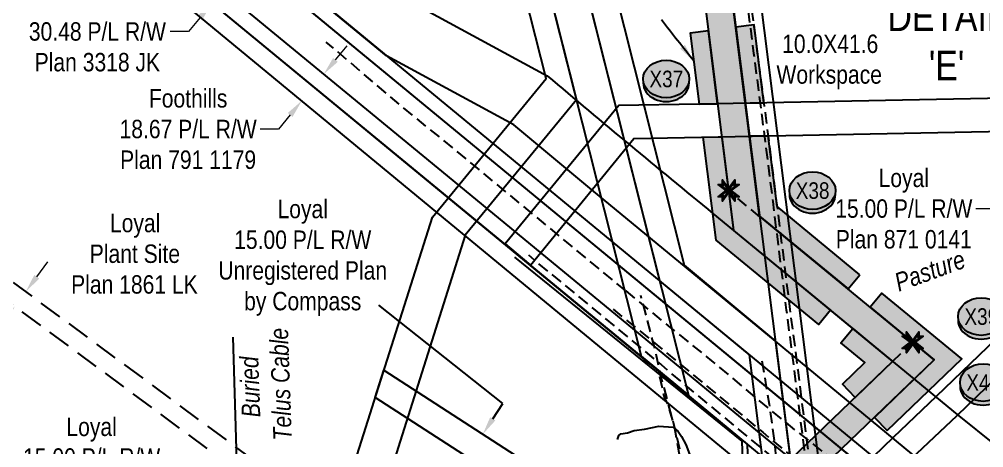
# Model space of a CAD drawing. Extents: x 675835 to 685285, y 5733153 to 5738077.
# Drawn here: x 676883 to 677407, y 5734166 to 5734399 of the extents above; entities that cross this region are included whole.
import ezdxf
from ezdxf.enums import TextEntityAlignment as Align

# ---------------------------------------------------------------- set-up
doc = ezdxf.new("R2010")
doc.units = 0
doc.header["$LTSCALE"] = 5
doc.header["$PDMODE"] = 34
doc.header["$PDSIZE"] = 0.03
for name, pattern in [('foc-FLOWLINE', [3.75, 2.5, -1.25]), ('foc-TIELINE', [1.875, 1.25, -0.625]), ('foc-TRAV', [1.875, 1.25, -0.625]), ('UG_PIPE', [1.875, 1.25, -0.625])]:
    doc.linetypes.add(name, pattern=pattern)
doc.layers.get('Defpoints').update_dxf_attribs({"color": 9})
for name, color, linetype in [('AS-FENCE', 48, 'foc-FENCE'), ('AS-PIPE-UG', 44, 'UG_PIPE'), ('AS-TELUS', 224, 'foc-TEL'), ('C-FLOWLINE', 13, 'foc-FLOWLINE'), ('C-RW', 13, 'Continuous'), ('DETAIL-T', 7, 'Continuous'), ('F-RW', 190, 'Continuous'), ('L-MON', 1, 'Continuous'), ('L-TIE', 7, 'foc-TIELINE'), ('P-CROSSINGS', 250, 'Continuous'), ('P-PROPOSED', 10, 'Continuous'), ('P-PROPOSED-H', 21, 'Continuous'), ('P-TEMP-H', 41, 'Continuous'), ('P-TEMP_WORKSPACE', 46, 'Continuous'), ('P-TRAV', 4, 'foc-TRAV')]:
    doc.layers.add(name, color=color, linetype=linetype)
for name, color, linetype, lineweight in [('C-FLOWLINE-T', 13, 'Continuous', 9), ('C-RW-T', 13, 'Continuous', 9), ('F-RW-T', 190, 'Continuous', 9), ('P-TEMP-T5', 46, 'Continuous', 18), ('T-TEXT', 48, 'Continuous', 18)]:
    doc.layers.add(name, color=color, linetype=linetype, lineweight=lineweight)
doc.styles.add('80CG', font='ARIALN.TTF', dxfattribs={"height": 10})
doc.styles.add('80L', font='ARIALN.TTF', dxfattribs={"height": 10})
doc.styles.add('80LS', font='ARIALNI.TTF', dxfattribs={"height": 10})
doc.styles.add('Crossing', font='ARIALN.TTF', dxfattribs={"height": 10})
doc.styles.add('foc-LtypeFont', font='ARIALN.TTF', dxfattribs={"height": 7.35})
doc.linetypes.add('foc-FENCE', pattern='A,10,-1,["X",foc-LtypeFont,S=0.2,R=0,X=-0.625,Y=-0.75],-1.24', length=12.24)
doc.linetypes.add('foc-TEL', pattern='A,2,-1,["T",foc-LtypeFont,S=0.2,R=0,X=-0.425,Y=-0.75],-1.24,8', length=12.24)
doc.dimstyles.new('Compass 5 000', dxfattribs={"dimscale": 5, "dimtxt": 9, "dimasz": 2, "dimexe": 0.2, "dimexo": 0.0625, "dimgap": 0.5, "dimtad": 0, "dimtih": 1, "dimtoh": 1, "dimzin": 0, "dimdsep": 46, "dimtxsty": '80CG', "dimcen": 0.1, "dimse1": 1, "dimse2": 1, "dimclrd": 256, "dimclrt": 256, "dimaunit": 1, "dimadec": 4, "dimazin": 0, "dimtfac": 0.06, "dimtofl": 0, "dimtmove": 0, "dimatfit": 1, "dimfxl": 0.2, "dimtolj": 1, "dimtzin": 0, "dimlwd": -1, "dimarcsym": 0})

# ---------------------------------------------------------------- blocks, each defined once
blk = doc.blocks.new('*D400')
at = {"layer": 'C-RW-T', "transparency": 16777216}
for p, q in [((677412.87, 5734295.79), (677402.87, 5734295.79)), ((677441.52, 5734266), (677412.87, 5734295.79)), ((677465.83, 5734240.72), (677472.77, 5734233.52))]:
    blk.add_line(p, q, dxfattribs=at)
at = {"layer": 'C-RW-T', "linetype": 'Continuous', "transparency": 16777216}
for points in [[(677442.73, 5734267.16), (677440.32, 5734264.84), (677448.46, 5734258.79)], [(677467.03, 5734241.88), (677464.63, 5734239.57), (677458.9, 5734247.93)]]:
    blk.add_solid(points, dxfattribs=at)
at = {"layer": 'Defpoints', "color": 0, "linetype": 'Continuous', "transparency": 16777216}
for p in [(677448.46, 5734258.79), (677422.35, 5734233.69), (677432.8, 5734222.83)]:
    blk.add_point(p, dxfattribs=at)
at = {"layer": 'C-RW-T', "linetype": 'Continuous', "transparency": 16777216, "insert": (677363.78, 5734295.79), "char_height": 10, "attachment_point": 5, "style": '80CG'}
blk.add_mtext('\\A1;Loyal\\P15.00 P/L R/W\\PPlan 871 0141', dxfattribs=at)
blk = doc.blocks.new('*D414')
at = {"layer": 'Defpoints', "color": 0, "transparency": 16777216}
for p in [(677029.93, 5734384.34), (677018.05, 5734369.91), (677048.71, 5734368.87)]:
    blk.add_point(p, dxfattribs=at)
at = {"layer": 'F-RW-T', "transparency": 16777216}
for p, q in [((677055.07, 5734376.59), (677061.42, 5734384.31)), ((677030.48, 5734346.72), (677024.12, 5734339)), ((677024.12, 5734339), (677014.12, 5734339))]:
    blk.add_line(p, q, dxfattribs=at)
for points in [[(677053.78, 5734377.65), (677056.36, 5734375.53), (677048.71, 5734368.87)], [(677029.19, 5734347.78), (677031.76, 5734345.66), (677036.83, 5734354.44)]]:
    blk.add_solid(points, dxfattribs=at)
at = {"layer": 'F-RW-T', "transparency": 16777216, "insert": (676975.04, 5734339), "char_height": 10, "attachment_point": 5, "style": '80CG'}
blk.add_mtext('\\A1;Foothills\\P18.67 P/L R/W\\PPlan 791 1179', dxfattribs=at)
blk = doc.blocks.new('*D418')
at = {"layer": 'Defpoints', "color": 0, "transparency": 16777216}
for p in [(676992.06, 5734443.52), (677007.32, 5734430.95), (676972.68, 5734419.99)]:
    blk.add_point(p, dxfattribs=at)
at = {"layer": 'F-RW-T', "transparency": 16777216}
for p, q in [((677013.68, 5734438.67), (677020.04, 5734446.39)), ((676981.59, 5734399.7), (676975.24, 5734391.98)), ((676975.24, 5734391.98), (676965.24, 5734391.98))]:
    blk.add_line(p, q, dxfattribs=at)
for points in [[(677012.39, 5734439.73), (677014.97, 5734437.61), (677007.32, 5734430.95)], [(676980.31, 5734400.76), (676982.88, 5734398.64), (676987.95, 5734407.42)]]:
    blk.add_solid(points, dxfattribs=at)
at = {"layer": 'F-RW-T', "transparency": 16777216, "insert": (676925.76, 5734391.98), "char_height": 10, "attachment_point": 5, "style": '80CG'}
blk.add_mtext('\\A1;Nova\\P30.48 P/L R/W\\PPlan 3318 JK', dxfattribs=at)
blk = doc.blocks.new('*D485')
at = {"layer": 'C-FLOWLINE-T', "transparency": 16777216}
for p, q in [((676892.82, 5734258.8), (676898.77, 5734266.85)), ((676874.96, 5734234.63), (676869.02, 5734226.59)), ((676869.02, 5734226.59), (676859.02, 5734226.59))]:
    blk.add_line(p, q, dxfattribs=at)
for points in [[(676891.48, 5734259.79), (676894.16, 5734257.81), (676886.88, 5734250.76)], [(676873.62, 5734235.62), (676876.3, 5734233.64), (676880.9, 5734242.67)]]:
    blk.add_solid(points, dxfattribs=at)
at = {"layer": 'Defpoints', "color": 0, "transparency": 16777216}
for p in [(676844, 5734282.45), (676838.02, 5734274.36), (676886.88, 5734250.76)]:
    blk.add_point(p, dxfattribs=at)
at = {"layer": 'C-FLOWLINE-T', "transparency": 16777216, "insert": (676804.02, 5734226.59), "char_height": 10, "attachment_point": 5, "style": '80CG'}
blk.add_mtext('\\A1;Loyal\\P10.06 Flow Line R/W', dxfattribs=at)
blk = doc.blocks.new('xing2')
h = blk.add_hatch(color=50)
h.dxf.hatch_style = 1
edge = h.paths.add_edge_path()
edge.add_ellipse((0, 0), major_axis=(-12.5, 0), ratio=0.816297, start_angle=0, end_angle=360)
h = blk.add_hatch(color=250)
h.dxf.hatch_style = 1
edge = h.paths.add_edge_path()
edge.add_ellipse((0, -2.05), major_axis=(-12.5, 0), ratio=0.816297, start_angle=0, end_angle=180)
edge.add_line((12.5, -2.05), (12.5, 0))
edge.add_ellipse((0, 0), major_axis=(-12.5, 0), ratio=0.816297, start_angle=0, end_angle=180, ccw=False)
edge.add_line((-12.5, 0), (-12.5, -2.05))
at = {"color": 250}
blk.add_ellipse((0, 0), major_axis=(-12.5, 0), ratio=0.816297, dxfattribs=at)
blk.add_ellipse((0, -2.05), major_axis=(-12.5, 0), ratio=0.816297, start_param=0, end_param=3.141593, dxfattribs=at)
at = {"color": 250, "style": 'Crossing'}
blk.add_attdef('CROSSING', text='', height=9, dxfattribs=at).set_placement((0.09, 0.02), align=Align.MIDDLE_CENTER)
at = {"color": 250, "style": 'Crossing', "flags": 1}
for tag, p in [('OWNER', (0.09, -12.49)), ('DESCRIPTION', (0.09, -25.77)), ('LOCATION', (0.09, -39.3)), ('DWG_REF', (0.09, -52.84))]:
    blk.add_attdef(tag, text='', height=9, dxfattribs=at).set_placement(p, align=Align.MIDDLE_CENTER)
blk = doc.blocks.new('TEMP')
h = blk.add_hatch(color=255)
h.dxf.hatch_style = 1
h.paths.add_polyline_path([(0, 0.25), (-0.67, 1.15), (-0.67, 0.67), (-1.15, 0.67), (-0.25, 0), (-1.15, -0.67), (-0.67, -0.67), (-0.67, -1.15), (0, -0.25), (0.67, -1.15), (0.67, -0.67), (1.15, -0.67), (0.25, 0), (1.15, 0.67), (0.67, 0.67), (0.67, 1.15)])
h.paths.add_polyline_path([(0.57, 0.85), (0.57, 0.57), (0.85, 0.57), (0.08, 0), (0.85, -0.57), (0.57, -0.57), (0.57, -0.85), (0, -0.08), (-0.57, -0.85), (-0.57, -0.57), (-0.85, -0.57), (-0.08, 0), (-0.85, 0.57), (-0.57, 0.57), (-0.57, 0.85), (0, 0.08)], flags=16)
h = blk.add_hatch(color=1)
h.dxf.hatch_style = 1
h.paths.add_polyline_path([(0, 0.08), (-0.57, 0.85), (-0.57, 0.57), (-0.85, 0.57), (-0.08, 0), (-0.85, -0.57), (-0.57, -0.57), (-0.57, -0.85), (0, -0.08), (0.57, -0.85), (0.57, -0.57), (0.85, -0.57), (0.08, 0), (0.85, 0.57), (0.57, 0.57), (0.57, 0.85)])
at = {"color": 1}
for p, q in [((-0.08, 0), (0.08, 0)), ((0, 0.08), (0, -0.08))]:
    blk.add_line(p, q, dxfattribs=at)
at = {"color": 255, "flags": 128}
blk.add_lwpolyline([(-0.25, 0), (-1.15, 0.67), (-0.67, 0.67), (-0.67, 1.15), (0, 0.25), (0.67, 1.15), (0.67, 0.67), (1.15, 0.67), (0.25, 0), (1.15, -0.67), (0.67, -0.67), (0.67, -1.15), (0, -0.25), (-0.67, -1.15), (-0.67, -0.67), (-1.15, -0.67)], close=True, dxfattribs=at)
at = {"color": 1, "flags": 128}
blk.add_lwpolyline([(-0.08, 0), (-0.85, 0.57), (-0.57, 0.57), (-0.57, 0.85), (0, 0.08), (0.57, 0.85), (0.57, 0.57), (0.85, 0.57), (0.08, 0), (0.85, -0.57), (0.57, -0.57), (0.57, -0.85), (0, -0.08), (-0.57, -0.85), (-0.57, -0.57), (-0.85, -0.57)], close=True, dxfattribs=at)

msp = doc.modelspace()

# ---------------------------------------------------------------- hatches: boundary and pattern name
at = {"layer": 'P-PROPOSED-H'}
h = msp.add_hatch(color=256, dxfattribs=at)
h.dxf.hatch_style = 1
h.paths.add_polyline_path([(677203.004, 5734826.027), (677271.346, 5734283.963), (677357.715, 5734212.782), (677250.888, 5734110.26), (677254.677, 5734001.663), (677269.684, 5734001.663), (677266.11, 5734104.082), (677380.262, 5734213.634), (677285.481, 5734291.748), (677216.179, 5734841.424), (676852.812, 5734830.594), (676822.958, 5734829.596), (676821.956, 5734859.574), (676806.967, 5734859.073), (676808.47, 5734814.106), (676853.188, 5734815.601)])
at = {"layer": 'P-TEMP-H'}
h = msp.add_hatch(color=256, dxfattribs=at)
h.dxf.hatch_style = 1
h.paths.add_polyline_path([(677262.673, 5734352.756), (677257.67, 5734392.434), (677247.75, 5734391.184), (677252.621, 5734352.555)])
h = msp.add_hatch(color=256, dxfattribs=at)
h.dxf.hatch_style = 1
h.paths.add_polyline_path([(677287.803, 5734353.257), (677282.468, 5734395.562), (677272.549, 5734394.311), (677277.75, 5734353.057)])
h = msp.add_hatch(color=256, dxfattribs=at)
h.dxf.hatch_style = 1
h.paths.add_polyline_path([(677264.937, 5734334.801), (677271.346, 5734283.963), (677323.944, 5734240.614), (677317.586, 5734232.899), (677261.923, 5734278.773), (677254.885, 5734334.6)])
h = msp.add_hatch(color=256, dxfattribs=at)
h.dxf.hatch_style = 1
h.paths.add_polyline_path([(677339.841, 5734259.903), (677294.904, 5734296.938), (677290.067, 5734335.302), (677280.015, 5734335.101), (677285.481, 5734291.748), (677333.483, 5734252.188)])
h = msp.add_hatch(color=256, dxfattribs=at)
h.dxf.hatch_style = 1
h.paths.add_polyline_path([(677354.72, 5734175.27), (677395.294, 5734214.202), (677351.9, 5734249.965), (677345.542, 5734242.249), (677380.262, 5734213.634), (677347.797, 5734182.484)])
h = msp.add_hatch(color=256, dxfattribs=at)
h.dxf.hatch_style = 1
h.paths.add_polyline_path([(677336.003, 5734230.676), (677357.715, 5734212.782), (677337.416, 5734193.301), (677330.493, 5734200.515), (677342.683, 5734212.214), (677329.645, 5734222.96)])

# ---------------------------------------------------------------- linework, layer by layer
at = {"layer": 'AS-FENCE', "flags": 128}
for points in [[(677152.302, 5734269.553), (677275.84, 5734169.523), (677279.116, 5734077.623), (677424.124, 5734078.6)], [(677221.999, 5734213.391), (677225.006, 5734210.954)]]:
    msp.add_lwpolyline(points, dxfattribs=at)
at = {"layer": 'AS-PIPE-UG', "flags": 128}
for points in [[(677331.194, 5734045.261), (677321.927, 5734066.45), (677318.549, 5734095.314), (677315.549, 5734117.213), (677311.195, 5734152.652), (677309.919, 5734163.912), (677304.391, 5734207.846), (677300.113, 5734240.773), (677292.732, 5734299.777), (677286.827, 5734346.213), (677282.403, 5734380.032), (677278.947, 5734406.564), (677275.077, 5734439.674), (677273.461, 5734451.047), (677273.346, 5734451.087), (677269.166, 5734487.653), (677263.518, 5734531.834), (677259.547, 5734565.754), (677252.513, 5734614.169), (677249.107, 5734640.611), (677243.349, 5734688.564), (677240.426, 5734711.784), (677236.778, 5734736.974), (677229.66, 5734791.511), (677226.331, 5734822.44), (677221.945, 5734855.579), (677217.092, 5734902.801), (677209.874, 5734961.92), (677203.646, 5735003.101), (677199.917, 5735032.518), (677189.376, 5735117.63), (677182.675, 5735169.129), (677178.022, 5735206.732), (677162.932, 5735326.296), (677157.353, 5735369.025), (677148.016, 5735446.12), (677140.683, 5735500.973), (677132.244, 5735567.727), (677120.453, 5735661.657), (677119.076, 5735675.645)], [(677333.027, 5734046.062), (677323.879, 5734066.978), (677320.534, 5734095.566), (677317.533, 5734117.47), (677313.182, 5734152.886), (677311.905, 5734164.149), (677306.375, 5734208.099), (677302.097, 5734241.026), (677294.717, 5734300.027), (677288.811, 5734346.469), (677284.387, 5734380.291), (677280.932, 5734406.809), (677277.061, 5734439.931), (677275.269, 5734452.543), (677275.19, 5734452.57), (677271.152, 5734487.893), (677265.504, 5734532.077), (677261.531, 5734566.014), (677254.495, 5734614.44), (677251.092, 5734640.858), (677245.334, 5734688.808), (677242.408, 5734712.052), (677238.76, 5734737.246), (677231.647, 5734791.747), (677228.317, 5734822.678), (677223.932, 5734855.812), (677219.08, 5734903.024), (677211.856, 5734962.191), (677205.628, 5735003.376), (677201.902, 5735032.766), (677191.36, 5735117.882), (677184.66, 5735169.381), (677180.007, 5735206.98), (677164.916, 5735326.55), (677159.338, 5735369.274), (677150, 5735446.372), (677142.667, 5735501.231), (677134.229, 5735567.978), (677122.441, 5735661.879), (677121.067, 5735675.841)], [(677212.742, 5734251.235), (677180.794, 5734277.632), (677140.83, 5734310.612), (677119.688, 5734328.144), (677089.844, 5734352.33), (677050.035, 5734386.315)], [(677397.073, 5734052.974), (677385.264, 5734067.561), (677376.589, 5734077.943), (677363.948, 5734095.328), (677343.568, 5734115.713), (677327.872, 5734131.885), (677307.371, 5734148.544), (677248.493, 5734197.218), (677217.14, 5734223.511), (677192.946, 5734243.432), (677160.016, 5734270.533)], [(677212.742, 5734251.235), (677236.854, 5734231.34), (677259.379, 5734213.216), (677284.963, 5734191.784), (677304.488, 5734175.747), (677315.592, 5734167.085), (677343.821, 5734144.428), (677346.674, 5734141.49), (677359.388, 5734131.099), (677372.971, 5734118.071), (677385.142, 5734106.62), (677392.713, 5734099.253), (677393.853, 5734089.355), (677397.723, 5734078.952)], [(677263.782, 5733975.861), (677265.167, 5733977.125), (677271.034, 5733982.57), (677279.403, 5733991.237), (677282.766, 5733993.985), (677283.163, 5733996.28), (677282.393, 5734006.217), (677282.182, 5734021.123), (677281.592, 5734031.045), (677281.68, 5734039.551), (677281.005, 5734047.919), (677279.923, 5734069.252), (677277.773, 5734072.19), (677273.734, 5734080.285), (677266.487, 5734090.544), (677260.781, 5734097.674), (677254.91, 5734115.555), (677250.574, 5734131.661), (677246.475, 5734147.603), (677242.454, 5734163.647), (677238.675, 5734179.681), (677231.857, 5734205.066), (677228.007, 5734222.014), (677220.968, 5734248.631)], [(677205.857, 5734241.27), (677241.989, 5734211.705), (677263.102, 5734194.339), (677287.159, 5734174.45), (677305.895, 5734158.744), (677337.504, 5734133.116), (677353.238, 5734119.982), (677356.494, 5734116.52), (677373.862, 5734100.607), (677387.493, 5734088.335), (677391.353, 5734079.558)], [(677286.749, 5734213.228), (677290.595, 5734189.57), (677293.528, 5734169.099), (677295.035, 5734151.492), (677298.413, 5734130.265), (677302.612, 5734100.041), (677306.04, 5734075.231)], [(677231.1, 5734204.667), (677233.736, 5734192.968), (677235.728, 5734189.207), (677238.864, 5734178.307), (677241.536, 5734163.378), (677250.501, 5734134.699), (677256.2, 5734111.581), (677260.852, 5734098.207), (677263.455, 5734094.919), (677265.441, 5734091.822), (677272.815, 5734082.965), (677274.888, 5734080.615), (677280.117, 5734066.087), (677280.884, 5734051.519), (677281.373, 5734038.408), (677282.254, 5734016.629), (677282.772, 5734009.443), (677282.787, 5734003.999), (677283.038, 5734000.754), (677282.567, 5733993.196), (677278.907, 5733989.641), (677274.858, 5733986.125), (677271.146, 5733981.06), (677267.118, 5733977.451), (677264.647, 5733975.358)]]:
    msp.add_lwpolyline(points, dxfattribs=at)
at = {"layer": 'AS-TELUS', "flags": 128}
for points in [[(677029.798, 5734075.304), (677027.772, 5734153.034), (677001.734, 5734153.034), (676999.485, 5734225.976)], [(677208.323, 5734170.395), (677208.936, 5734172.644), (677209.998, 5734173.53), (677213.741, 5734174.094), (677217.356, 5734175.284), (677222.87, 5734176.015), (677230.743, 5734177.646), (677238.436, 5734177.144), (677241.275, 5734174.735), (677243.048, 5734172.075), (677245.305, 5734167.724), (677247.287, 5734162.563), (677249.85, 5734156.269), (677252.31, 5734148.936), (677254.715, 5734142.248), (677257.068, 5734134.18), (677261.132, 5734122.806), (677264.793, 5734112.442), (677272.272, 5734089.181), (677275.61, 5734079.707), (677286.505, 5734073.565), (677291.615, 5734072.228), (677299.473, 5734070.813), (677312.504, 5734067.992), (677322.268, 5734069.423), (677340.919, 5734069.97), (677368.373, 5734070.489), (677397.318, 5734073.612)]]:
    msp.add_lwpolyline(points, dxfattribs=at)
at = {"layer": 'C-RW'}
for p, q in [((677145.945, 5734190.085), (677078.7, 5734243.394)), ((677140.514, 5734181.688), (677145.945, 5734190.085))]:
    msp.add_line(p, q, dxfattribs=at)
msp.add_lwpolyline([(677212.402, 5734871.331), (677312.424, 5734078.105), (677316.493, 5734045.832), (677242.883, 5734021.114), (677247.734, 5734006.67), (677333.172, 5734035.359), (677327.541, 5734080.012), (677227.702, 5734871.786)], close=True, dxfattribs=at)
at = {"layer": 'C-RW', "flags": 128}
for points in [[(677073.159, 5734115.573), (677054.023, 5734121.655), (677107.714, 5734291.155), (677169.589, 5734366.523), (677042.679, 5734866.267), (677056.598, 5734866.695), (677185.912, 5734354.889), (677125.566, 5734281.345), (677073.159, 5734115.573)], [(677246.994, 5734194.314), (677077.171, 5734867.307), (677056.598, 5734866.695), (677221.088, 5734215.757)], [(677688.837, 5733964.559), (677304.163, 5734023.815), (677279.896, 5734216.408), (677231.281, 5734256.628), (677077.171, 5734867.307), (677092.545, 5734867.765), (677244.453, 5734265.165), (677294.054, 5734223.781), (677317.612, 5734036.944), (677688.302, 5733979.765)], [(676915.434, 5734467.3), (676865.642, 5734466.34), (676879.933, 5734072.917), (677282.039, 5734077.779), (677278.902, 5734167.94), (677221.088, 5734215.757)], [(677282.039, 5734077.779), (677295.689, 5734090.868), (677303.539, 5734098.51), (677309.187, 5734103.824), (677330.9, 5734124.628), (677358.55, 5734151.221), (677392.83, 5734183.574), (677489.301, 5734276.691), (677478.83, 5734287.432), (677381.301, 5734193.833), (677358.02, 5734171.49), (677347.12, 5734161.029), (677341.59, 5734155.721), (677325.764, 5734140.533), (677319.424, 5734134.449), (677312.008, 5734127.332), (677306.888, 5734122.418), (677293.694, 5734109.842), (677281.362, 5734097.917)], [(677081.38, 5734208.02), (677252.24, 5734097.528), (677261.188, 5734059.044), (677262.92, 5734017.715), (677242.418, 5733980.596), (677229.288, 5733987.848), (677247.757, 5734021.287), (677246.26, 5734057.014), (677239.003, 5734088.225), (677076.683, 5734193.194)]]:
    msp.add_lwpolyline(points, close=True, dxfattribs=at)
at = {"layer": 'C-RW'}
msp.add_solid([(677139.115, 5734182.593), (677141.914, 5734180.783), (677135.084, 5734173.29)], dxfattribs=at)
at = {"layer": 'F-RW', "flags": 128}
msp.add_lwpolyline([(677674.948, 5734361.146), (677446.027, 5734356.401), (677252.626, 5734352.544), (677209.04, 5734351.851), (677147.192, 5734276.635), (677161.1, 5734265.177), (677217.081, 5734333.834), (677675.811, 5734342.985)], close=True, dxfattribs=at)
at = {"layer": 'L-TIE'}
msp.add_line((677285.616, 5734291.403), (677268.747, 5734305.306), dxfattribs=at)
at = {"layer": 'P-TEMP_WORKSPACE', "flags": 128}
for points in [[(677262.673, 5734352.756), (677257.67, 5734392.434), (677247.75, 5734391.184), (677252.621, 5734352.555)], [(677287.803, 5734353.257), (677282.468, 5734395.562), (677272.549, 5734394.311), (677277.75, 5734353.057)], [(677264.937, 5734334.801), (677271.346, 5734283.963), (677323.944, 5734240.614), (677317.586, 5734232.899), (677261.923, 5734278.773), (677254.885, 5734334.6)], [(677339.841, 5734259.903), (677294.904, 5734296.938), (677290.067, 5734335.302), (677280.015, 5734335.101), (677285.481, 5734291.748), (677333.483, 5734252.188)], [(677336.003, 5734230.676), (677357.715, 5734212.782), (677337.416, 5734193.301), (677330.493, 5734200.515), (677342.683, 5734212.214), (677329.645, 5734222.96)]]:
    msp.add_lwpolyline(points, close=True, dxfattribs=at)
at = {"layer": 'P-TEMP_WORKSPACE'}
msp.add_lwpolyline([(677354.72, 5734175.27), (677395.294, 5734214.202), (677351.9, 5734249.965), (677345.542, 5734242.249), (677380.262, 5734213.634), (677347.797, 5734182.484)], close=True, dxfattribs=at)
at = {"layer": 'P-TRAV'}
msp.add_line((677357.715, 5734212.782), (677368.609, 5734223.238), dxfattribs=at)

# ---------------------------------------------------------------- block references
at = {"layer": 'L-MON', "color": 6, "xscale": 5.000000000000043, "yscale": 5.000000000000043, "zscale": 5.000000000000043}
for p in [(677268.612, 5734305.651), (677368.609, 5734223.238)]:
    msp.add_blockref('TEMP', p, dxfattribs=at)
at = {"layer": 'P-CROSSINGS', "color": 3}
for p, values in [((677234.704, 5734366.229), {'CROSSING': 'X37'}), ((677314.162, 5734305.618), {'CROSSING': 'X38'}), ((677405.776, 5734237.205), {'CROSSING': 'X39'}), ((677406.829, 5734201.366), {'CROSSING': 'X42'})]:
    msp.add_blockref('xing2', p, dxfattribs=at).add_auto_attribs(values)

# ---------------------------------------------------------------- texts
at = {"layer": 'C-RW', "char_height": 10, "attachment_point": 5, "style": '80CG'}
for s, insert in [('\\A1;Loyal\\P15.00 P/L R/W\\PUnregistered Plan\\Pby Compass', (677037.284, 5734269.118)), ('\\A1;Loyal\\P15.00 P/L R/W\\PPlan 891 0610', (676922.624, 5734160.592))]:
    msp.add_mtext(s, dxfattribs=dict(at, insert=insert))
at = {"layer": 'C-RW', "insert": (676911.003, 5734293.015), "char_height": 10, "attachment_point": 1, "style": '80L'}
msp.add_mtext_dynamic_manual_height_columns('\\pi21.571;Loyal\\P\\pi10.609;Plant Site\\P\\pi0.48997;Plan 1861 LK', width=68.87899, gutter_width=50, heights=[0], dxfattribs=at)
at = {"layer": 'DETAIL-T', "color": 3, "insert": (677387.011, 5734400.251), "char_height": 15.9971, "width": 78.07222, "attachment_point": 5, "style": '80CG'}
msp.add_mtext("SEE\\PDETAIL 'E'", dxfattribs=at)
at = {"layer": 'P-TEMP-T5', "insert": (677307.631, 5734390.352), "char_height": 10, "attachment_point": 1, "style": '80L'}
msp.add_mtext_dynamic_manual_height_columns('\\pi-9.9329;10.0X41.6\\P\\pi-13.023;Workspace', width=30.59795, gutter_width=50, heights=[0], dxfattribs=at)
at = {"layer": 'T-TEXT', "style": '80LS'}
msp.add_text('Pasture', height=9.9982, rotation=20, dxfattribs=at).set_placement((677377.915, 5734262.1), align=Align.MIDDLE_CENTER)

# ---------------------------------------------------------------- dimensions: what is measured, and where the dimension line sits
at = {"layer": 'C-FLOWLINE-T'}
dim = msp.add_linear_dim(base=(676886.881, 5734250.761), p1=(676838.021, 5734274.358), p2=(676844, 5734282.448), angle=53.53657, text='Loyal\\P10.06 Flow Line R/W', dimstyle='Compass 5 000', dxfattribs=at)
dim.commit()
dim.dimension.update_dxf_attribs({"geometry": '*D485', "text_midpoint": (676804.016, 5734226.585), "dimtype": 161})
at = {"layer": 'C-RW-T', "linetype": 'Continuous'}
dim = msp.add_linear_dim(base=(677448.456, 5734258.792), p1=(677432.799, 5734222.827), p2=(677422.353, 5734233.688), angle=133.88295, text='Loyal\\P15.00 P/L R/W\\PPlan 871 0141', dimstyle='Compass 5 000', dxfattribs=at)
dim.commit()
dim.dimension.update_dxf_attribs({"geometry": '*D400', "text_midpoint": (677363.783, 5734295.795), "dimtype": 161})
at = {"layer": 'F-RW-T'}
for base, p1, p2, angle, text, picture, middle in [((677007.323, 5734430.947), (676972.684, 5734419.987), (676992.059, 5734443.516), 50.53063, 'Nova\\P30.48 P/L R/W\\PPlan 3318 JK', '*D418', (676925.764, 5734391.978)), ((677048.713, 5734368.872), (677018.046, 5734369.911), (677029.925, 5734384.339), 50.53555, 'Foothills\\P18.67 P/L R/W\\PPlan 791 1179', '*D414', (676975.036, 5734339.003))]:
    dim = msp.add_linear_dim(base=base, p1=p1, p2=p2, angle=angle, text=text, dimstyle='Compass 5 000', dxfattribs=at)
    dim.commit()
    dim.dimension.update_dxf_attribs({"geometry": picture, "text_midpoint": middle, "dimtype": 161})

# ---------------------------------------------------------------- leaders
at = {"layer": 'P-TEMP-T5', "path_type": 1}
msp.add_leader([(677249.772, 5734375.874), (677232.097, 5734398.269)], dimstyle='Compass 5 000', override={"dimgap": 0.5, "dimtad": 0}, dxfattribs=at)

# ---------------------------------------------------------------- next in the draw order: texts
at = {"layer": 'AS-TELUS', "insert": (677004.76, 5734168.418), "char_height": 10, "attachment_point": 1, "rotation": 91.99622, "style": '80L', "bg_fill": 3, "box_fill_scale": 1.2, "bg_fill_color": 256, "bg_fill_transparency": 0}
msp.add_mtext_dynamic_manual_height_columns('\\pi13.884;{\\fArial Narrow|b0|i1|c0|p34;Buried \\P\\pi0.76282;Telus Cable}', width=60.93902, gutter_width=50, heights=[0], dxfattribs=at)

# ---------------------------------------------------------------- next in the draw order: linework, layer by layer
at = {"layer": 'C-FLOWLINE', "flags": 128}
msp.add_lwpolyline([(676317.425, 5734601.9), (676584.376, 5734427.794), (676726.949, 5734360.227), (676770.536, 5734324.227), (677106.192, 5734076.187), (677122.858, 5734076.38), (676776.706, 5734332.177), (676732.388, 5734368.779), (676589.3, 5734436.592), (676317.039, 5734614.16)], close=True, dxfattribs=at)
at = {"layer": 'F-RW', "flags": 128}
for points in [[(676500.918, 5734848.479), (677364.067, 5734137.19), (677693.465, 5733829.402), (677694.979, 5733786.305), (677343.936, 5734114.264), (676453.911, 5734847.192)], [(676500.685, 5734848.611), (676512.55, 5734848.991), (677369.108, 5734142.915), (677447.228, 5734069.888), (677693.114, 5733840.154), (677693.465, 5733829.402), (677364.067, 5734137.19), (677135.809, 5734325.376)], [(676454.064, 5734847.044), (676865.919, 5734507.915), (676910.785, 5734482.427), (677121.99, 5734308.543), (677319.182, 5734145.938), (677333.324, 5734134.324), (677363.91, 5734095.571), (677364.977, 5734094.218), (677417.547, 5734045.563), (677587.765, 5733833.088), (677697.128, 5733725.696), (677698.722, 5733683.639), (677566.159, 5733813.707), (677319.825, 5734120.881), (676900.427, 5734466.971), (676847.058, 5734497.421), (676422.606, 5734846.024)]]:
    msp.add_lwpolyline(points, close=True, dxfattribs=at)
msp.add_lwpolyline([(676541.558, 5734849.929), (676862.249, 5734584.846), (677040.546, 5734438.421), (677170.094, 5734367.943, 0.0038652), (677260.105, 5734293.22), (677392.677, 5734183.96), (677413.913, 5734166.949), (677431.317, 5734148.147), (677508.27, 5734038.938), (677692.154, 5733867.095), (677693.114, 5733840.154), (677447.228, 5734069.888), (677406.137, 5734128.131), (677391.583, 5734143.806), (677372.329, 5734159.27), (677294.054, 5734223.781), (677194.348, 5734305.954), (677151.996, 5734341.424), (677082.827, 5734378.875), (676863.16, 5734559.529), (676512.55, 5734848.991)], format="xyb", close=True, dxfattribs=at)
at = {"layer": 'P-PROPOSED'}
msp.add_lwpolyline([(677203.004, 5734826.027), (677271.346, 5734283.963), (677357.715, 5734212.782), (677250.888, 5734110.26), (677254.677, 5734001.663), (677269.684, 5734001.663), (677266.11, 5734104.082), (677380.262, 5734213.634), (677285.481, 5734291.748), (677216.179, 5734841.424), (676852.812, 5734830.594), (676822.958, 5734829.596), (676821.956, 5734859.574), (676806.967, 5734859.073), (676808.47, 5734814.106), (676853.188, 5734815.601)], close=True, dxfattribs=at)

doc.saveas('drawing.dxf')
